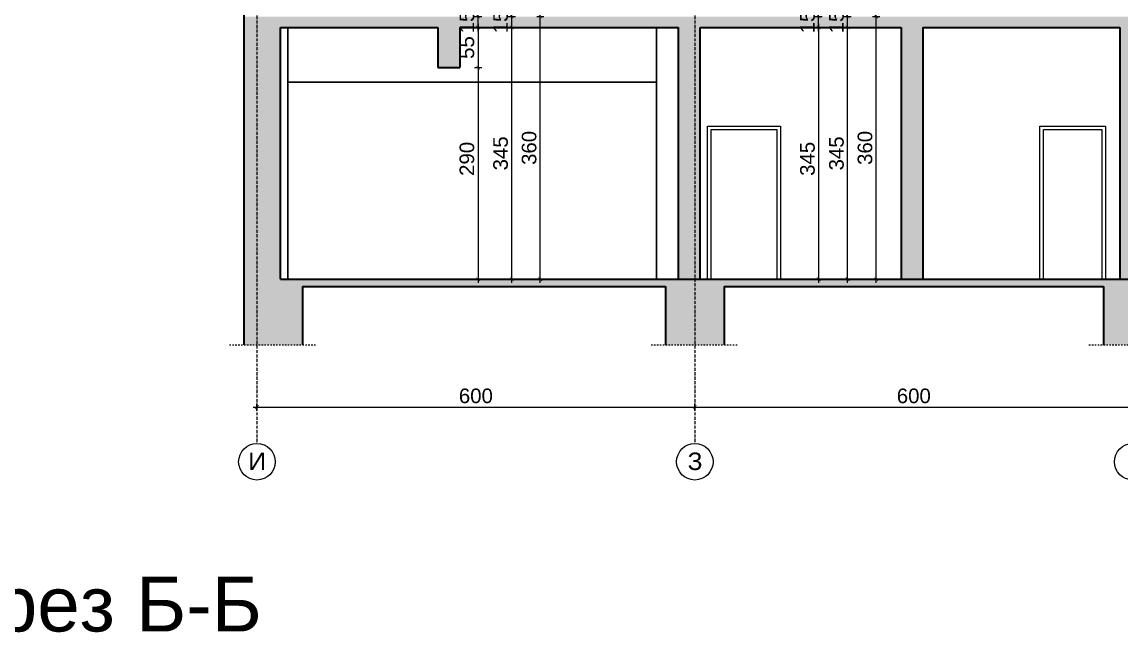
# Model space of a CAD drawing. Header units: inches. Extents: x -72385 to 39588, y -6525 to 66685.
# Drawn here: x 20788 to 22294, y 22761 to 23618 of the extents above; entities that cross this region are included whole.
import ezdxf

# ---------------------------------------------------------------- set-up
doc = ezdxf.new("R2010")
doc.units = ezdxf.units.IN
doc.header["$MEASUREMENT"] = 0
doc.linetypes.add('DashDot', pattern=[0.6, 0.4, -0.1, 0, -0.1])
doc.linetypes.add('Hidden', pattern=[0.4, 0.2, -0.2])
for name, color, linetype, lineweight in [('Надписи коти външни', 252, 'Continuous', 25), ('Надписи коти вътрешни', 252, 'Continuous', 25), ('Надписи Оси', 252, 'Continuous', 25), ('Оси', 252, 'DashDot', 25), ('Фасади Разрези дебело', 7, 'Continuous', 35), ('Фасади Разрези пунктир', 253, 'Hidden', 25), ('Фасади Разрези средно', 252, 'Continuous', 30), ('Фасади Разрези тънко', 253, 'Continuous', 25), ('Щрих стени', 254, 'Continuous', 25)]:
    doc.layers.add(name, color=color, linetype=linetype, lineweight=lineweight)
doc.styles.add('Arial Regular', font='arial.ttf')
doc.styles.get("Standard").update_dxf_attribs({"font": 'arial.ttf'})
doc.dimstyles.new('Annotative', dxfattribs={"dimscale": 0, "dimtxt": 20, "dimasz": 5, "dimexe": 5, "dimexo": 5, "dimgap": 5, "dimtad": 1, "dimdec": 0, "dimzin": 0, "dimdsep": 46, "dimtxsty": 'Standard', "dimblk": 'ARCHTICK', "dimcen": 5, "dimdle": 5, "dimadec": 0, "dimazin": 0, "dimtfac": 1, "dimtdec": 0, "dimtofl": 0, "dimtmove": 0, "dimatfit": 3, "dimldrblk": 'ARCHTICK', "dimfxl": 5, "dimfxlon": 1, "dimtolj": 1, "dimtzin": 0, "dimarcsym": 1})

# ---------------------------------------------------------------- blocks, each defined once
blk = doc.blocks.new('_ArchTick')
at = {"color": 0, "linetype": 'ByBlock', "const_width": 0.15}
blk.add_lwpolyline([(-0.5, -0.5), (0.5, 0.5)], dxfattribs=at)
blk = doc.blocks.new('*D5358')
at = {"layer": 'Defpoints', "color": 0, "ltscale": 10, "transparency": 16777216}
for p in [(21717.1, 23610.9), (21816.3, 23265.9), (21879.2, 23265.9)]:
    blk.add_point(p, dxfattribs=at)
at = {"layer": 'Надписи коти вътрешни', "color": 0, "lineweight": -2, "ltscale": 10, "transparency": 16777216}
for p, q in [((21874.2, 23610.9), (21884.2, 23610.9)), ((21879.2, 23615.9), (21879.2, 23260.9)), ((21874.2, 23265.9), (21884.2, 23265.9))]:
    blk.add_line(p, q, dxfattribs=at)
at = {"layer": 'Надписи коти вътрешни', "color": 0, "lineweight": -2, "ltscale": 10, "transparency": 16777216, "xscale": 5, "yscale": 5, "zscale": 5}
for p, rotation in [((21879.2, 23610.9), 90), ((21879.2, 23265.9), 270)]:
    blk.add_blockref('_ArchTick', p, dxfattribs=dict(at, rotation=rotation))
at = {"layer": 'Надписи коти вътрешни', "color": 0, "ltscale": 10, "transparency": 16777216, "insert": (21864, 23430.9), "char_height": 20, "attachment_point": 5, "rotation": 90}
blk.add_mtext('\\A1;345', dxfattribs=at)
blk = doc.blocks.new('*D5357')
at = {"layer": 'Defpoints', "color": 0, "ltscale": 10, "transparency": 16777216}
for p in [(21856, 23625.9), (21879.2, 23625.9), (21835, 23610.9)]:
    blk.add_point(p, dxfattribs=at)
at = {"layer": 'Надписи коти вътрешни', "color": 0, "lineweight": -2, "ltscale": 10, "transparency": 16777216}
for p, q in [((21874.2, 23625.9), (21884.2, 23625.9)), ((21879.2, 23605.9), (21879.2, 23630.9)), ((21874.2, 23610.9), (21884.2, 23610.9))]:
    blk.add_line(p, q, dxfattribs=at)
at = {"layer": 'Надписи коти вътрешни', "color": 0, "lineweight": -2, "ltscale": 10, "transparency": 16777216, "xscale": 5, "yscale": 5, "zscale": 5}
for p, rotation in [((21879.2, 23625.9), 90), ((21879.2, 23610.9), 270)]:
    blk.add_blockref('_ArchTick', p, dxfattribs=dict(at, rotation=rotation))
at = {"layer": 'Надписи коти вътрешни', "color": 0, "ltscale": 10, "transparency": 16777216, "insert": (21864, 23618.4), "char_height": 20, "attachment_point": 5, "rotation": 90}
blk.add_mtext('\\A1;15', dxfattribs=at)
blk = doc.blocks.new('*D5356')
at = {"layer": 'Defpoints', "color": 0, "ltscale": 10, "transparency": 16777216}
for p in [(21864.5, 23625.9), (21918.9, 23625.9), (21864.5, 23610.9)]:
    blk.add_point(p, dxfattribs=at)
at = {"layer": 'Надписи коти вътрешни', "color": 0, "lineweight": -2, "ltscale": 10, "transparency": 16777216}
for p, q in [((21913.9, 23625.9), (21923.9, 23625.9)), ((21918.9, 23605.9), (21918.9, 23630.9)), ((21913.9, 23610.9), (21923.9, 23610.9))]:
    blk.add_line(p, q, dxfattribs=at)
at = {"layer": 'Надписи коти вътрешни', "color": 0, "lineweight": -2, "ltscale": 10, "transparency": 16777216, "xscale": 5, "yscale": 5, "zscale": 5}
for p, rotation in [((21918.9, 23625.9), 90), ((21918.9, 23610.9), 270)]:
    blk.add_blockref('_ArchTick', p, dxfattribs=dict(at, rotation=rotation))
at = {"layer": 'Надписи коти вътрешни', "color": 0, "ltscale": 10, "transparency": 16777216, "insert": (21903.7, 23618.4), "char_height": 20, "attachment_point": 5, "rotation": 90}
blk.add_mtext('\\A1;15', dxfattribs=at)
blk = doc.blocks.new('*D5355')
at = {"layer": 'Defpoints', "color": 0, "ltscale": 10, "transparency": 16777216}
for p in [(21803.9, 23610.9), (21918.9, 23610.9), (21797.1, 23265.9)]:
    blk.add_point(p, dxfattribs=at)
at = {"layer": 'Надписи коти вътрешни', "color": 0, "lineweight": -2, "ltscale": 10, "transparency": 16777216}
for p, q in [((21913.9, 23610.9), (21923.9, 23610.9)), ((21918.9, 23260.9), (21918.9, 23615.9)), ((21913.9, 23265.9), (21923.9, 23265.9))]:
    blk.add_line(p, q, dxfattribs=at)
at = {"layer": 'Надписи коти вътрешни', "color": 0, "lineweight": -2, "ltscale": 10, "transparency": 16777216, "xscale": 5, "yscale": 5, "zscale": 5}
for p, rotation in [((21918.9, 23610.9), 90), ((21918.9, 23265.9), 270)]:
    blk.add_blockref('_ArchTick', p, dxfattribs=dict(at, rotation=rotation))
at = {"layer": 'Надписи коти вътрешни', "color": 0, "ltscale": 10, "transparency": 16777216, "insert": (21903.7, 23438.4), "char_height": 20, "attachment_point": 5, "rotation": 90}
blk.add_mtext('\\A1;345', dxfattribs=at)
blk = doc.blocks.new('*D5354')
at = {"layer": 'Defpoints', "color": 0, "ltscale": 10, "transparency": 16777216}
for p in [(21787.1, 23625.9), (21958, 23625.9), (21780.3, 23265.9)]:
    blk.add_point(p, dxfattribs=at)
at = {"layer": 'Надписи коти вътрешни', "color": 0, "lineweight": -2, "ltscale": 10, "transparency": 16777216}
for p, q in [((21953, 23625.9), (21963, 23625.9)), ((21958, 23260.9), (21958, 23630.9)), ((21953, 23265.9), (21963, 23265.9))]:
    blk.add_line(p, q, dxfattribs=at)
at = {"layer": 'Надписи коти вътрешни', "color": 0, "lineweight": -2, "ltscale": 10, "transparency": 16777216, "xscale": 5, "yscale": 5, "zscale": 5}
for p, rotation in [((21958, 23625.9), 90), ((21958, 23265.9), 270)]:
    blk.add_blockref('_ArchTick', p, dxfattribs=dict(at, rotation=rotation))
at = {"layer": 'Надписи коти вътрешни', "color": 0, "ltscale": 10, "transparency": 16777216, "insert": (21942.8, 23445.9), "char_height": 20, "attachment_point": 5, "rotation": 90}
blk.add_mtext('\\A1;360', dxfattribs=at)
blk = doc.blocks.new('*D5323')
at = {"layer": 'Defpoints', "color": 0, "ltscale": 10, "transparency": 16777216}
for p in [(21387.4, 23555.9), (21349.6, 23265.9), (21412.6, 23265.9)]:
    blk.add_point(p, dxfattribs=at)
at = {"layer": 'Надписи коти вътрешни', "color": 0, "lineweight": -2, "ltscale": 10, "transparency": 16777216}
for p, q in [((21407.6, 23555.9), (21417.6, 23555.9)), ((21412.6, 23560.9), (21412.6, 23260.9)), ((21407.6, 23265.9), (21417.6, 23265.9))]:
    blk.add_line(p, q, dxfattribs=at)
at = {"layer": 'Надписи коти вътрешни', "color": 0, "lineweight": -2, "ltscale": 10, "transparency": 16777216, "xscale": 5, "yscale": 5, "zscale": 5}
for p, rotation in [((21412.6, 23555.9), 90), ((21412.6, 23265.9), 270)]:
    blk.add_blockref('_ArchTick', p, dxfattribs=dict(at, rotation=rotation))
at = {"layer": 'Надписи коти вътрешни', "color": 0, "ltscale": 10, "transparency": 16777216, "insert": (21397.4, 23430.9), "char_height": 20, "attachment_point": 5, "rotation": 90}
blk.add_mtext('\\A1;290', dxfattribs=at)
blk = doc.blocks.new('*D5322')
at = {"layer": 'Defpoints', "color": 0, "ltscale": 10, "transparency": 16777216}
for p in [(21389.4, 23625.9), (21412.6, 23625.9), (21368.4, 23610.9)]:
    blk.add_point(p, dxfattribs=at)
at = {"layer": 'Надписи коти вътрешни', "color": 0, "lineweight": -2, "ltscale": 10, "transparency": 16777216}
for p, q in [((21407.6, 23625.9), (21417.6, 23625.9)), ((21412.6, 23605.9), (21412.6, 23630.9)), ((21407.6, 23610.9), (21417.6, 23610.9))]:
    blk.add_line(p, q, dxfattribs=at)
at = {"layer": 'Надписи коти вътрешни', "color": 0, "lineweight": -2, "ltscale": 10, "transparency": 16777216, "xscale": 5, "yscale": 5, "zscale": 5}
for p, rotation in [((21412.6, 23625.9), 90), ((21412.6, 23610.9), 270)]:
    blk.add_blockref('_ArchTick', p, dxfattribs=dict(at, rotation=rotation))
at = {"layer": 'Надписи коти вътрешни', "color": 0, "ltscale": 10, "transparency": 16777216, "insert": (21397.4, 23618.4), "char_height": 20, "attachment_point": 5, "rotation": 90}
blk.add_mtext('\\A1;15', dxfattribs=at)
blk = doc.blocks.new('*D5309')
at = {"layer": 'Defpoints', "color": 0, "ltscale": 10, "transparency": 16777216}
for p in [(21387.4, 23610.9), (21387.4, 23555.9), (21412.6, 23555.9)]:
    blk.add_point(p, dxfattribs=at)
at = {"layer": 'Надписи коти вътрешни', "color": 0, "lineweight": -2, "ltscale": 10, "transparency": 16777216}
for p, q in [((21407.6, 23610.9), (21417.6, 23610.9)), ((21412.6, 23615.9), (21412.6, 23550.9)), ((21407.6, 23555.9), (21417.6, 23555.9))]:
    blk.add_line(p, q, dxfattribs=at)
at = {"layer": 'Надписи коти вътрешни', "color": 0, "lineweight": -2, "ltscale": 10, "transparency": 16777216, "xscale": 5, "yscale": 5, "zscale": 5}
for p, rotation in [((21412.6, 23610.9), 90), ((21412.6, 23555.9), 270)]:
    blk.add_blockref('_ArchTick', p, dxfattribs=dict(at, rotation=rotation))
at = {"layer": 'Надписи коти вътрешни', "color": 0, "ltscale": 10, "transparency": 16777216, "insert": (21397.4, 23583.4), "char_height": 20, "attachment_point": 5, "rotation": 90}
blk.add_mtext('\\A1;55', dxfattribs=at)
blk = doc.blocks.new('*D5055')
at = {"layer": 'Defpoints', "color": 0, "ltscale": 10, "transparency": 16777216}
for p in [(21404.3, 23625.9), (21458.7, 23625.9), (21404.3, 23610.9)]:
    blk.add_point(p, dxfattribs=at)
at = {"layer": 'Надписи коти вътрешни', "color": 0, "lineweight": -2, "ltscale": 10, "transparency": 16777216}
for p, q in [((21453.7, 23625.9), (21463.7, 23625.9)), ((21458.7, 23605.9), (21458.7, 23630.9)), ((21453.7, 23610.9), (21463.7, 23610.9))]:
    blk.add_line(p, q, dxfattribs=at)
at = {"layer": 'Надписи коти вътрешни', "color": 0, "lineweight": -2, "ltscale": 10, "transparency": 16777216, "xscale": 5, "yscale": 5, "zscale": 5}
for p, rotation in [((21458.7, 23625.9), 90), ((21458.7, 23610.9), 270)]:
    blk.add_blockref('_ArchTick', p, dxfattribs=dict(at, rotation=rotation))
at = {"layer": 'Надписи коти вътрешни', "color": 0, "ltscale": 10, "transparency": 16777216, "insert": (21443.5, 23618.4), "char_height": 20, "attachment_point": 5, "rotation": 90}
blk.add_mtext('\\A1;15', dxfattribs=at)
blk = doc.blocks.new('*D5054')
at = {"layer": 'Defpoints', "color": 0, "ltscale": 10, "transparency": 16777216}
for p in [(21343.7, 23610.9), (21458.7, 23610.9), (21336.9, 23265.9)]:
    blk.add_point(p, dxfattribs=at)
at = {"layer": 'Надписи коти вътрешни', "color": 0, "lineweight": -2, "ltscale": 10, "transparency": 16777216}
for p, q in [((21453.7, 23610.9), (21463.7, 23610.9)), ((21458.7, 23260.9), (21458.7, 23615.9)), ((21453.7, 23265.9), (21463.7, 23265.9))]:
    blk.add_line(p, q, dxfattribs=at)
at = {"layer": 'Надписи коти вътрешни', "color": 0, "lineweight": -2, "ltscale": 10, "transparency": 16777216, "xscale": 5, "yscale": 5, "zscale": 5}
for p, rotation in [((21458.7, 23610.9), 90), ((21458.7, 23265.9), 270)]:
    blk.add_blockref('_ArchTick', p, dxfattribs=dict(at, rotation=rotation))
at = {"layer": 'Надписи коти вътрешни', "color": 0, "ltscale": 10, "transparency": 16777216, "insert": (21443.5, 23438.4), "char_height": 20, "attachment_point": 5, "rotation": 90}
blk.add_mtext('\\A1;345', dxfattribs=at)
blk = doc.blocks.new('*D5053')
at = {"layer": 'Defpoints', "color": 0, "ltscale": 10, "transparency": 16777216}
for p in [(21326.9, 23625.9), (21497.9, 23625.9), (21320.1, 23265.9)]:
    blk.add_point(p, dxfattribs=at)
at = {"layer": 'Надписи коти вътрешни', "color": 0, "lineweight": -2, "ltscale": 10, "transparency": 16777216}
for p, q in [((21492.9, 23625.9), (21502.9, 23625.9)), ((21497.9, 23260.9), (21497.9, 23630.9)), ((21492.9, 23265.9), (21502.9, 23265.9))]:
    blk.add_line(p, q, dxfattribs=at)
at = {"layer": 'Надписи коти вътрешни', "color": 0, "lineweight": -2, "ltscale": 10, "transparency": 16777216, "xscale": 5, "yscale": 5, "zscale": 5}
for p, rotation in [((21497.9, 23625.9), 90), ((21497.9, 23265.9), 270)]:
    blk.add_blockref('_ArchTick', p, dxfattribs=dict(at, rotation=rotation))
at = {"layer": 'Надписи коти вътрешни', "color": 0, "ltscale": 10, "transparency": 16777216, "insert": (21482.6, 23445.9), "char_height": 20, "attachment_point": 5, "rotation": 90}
blk.add_mtext('\\A1;360', dxfattribs=at)
blk = doc.blocks.new('*D7053')
at = {"layer": 'Defpoints', "color": 0, "ltscale": 10, "transparency": 16777216}
for p in [(22309.6, 23090.9), (21709.6, 23040.9), (22309.6, 23040.9)]:
    blk.add_point(p, dxfattribs=at)
at = {"layer": 'Надписи коти външни', "color": 0, "lineweight": -2, "ltscale": 10, "transparency": 16777216}
for p, q in [((21704.6, 23090.9), (22314.6, 23090.9)), ((21709.6, 23085.9), (21709.6, 23095.9)), ((22309.6, 23085.9), (22309.6, 23095.9))]:
    blk.add_line(p, q, dxfattribs=at)
at = {"layer": 'Надписи коти външни', "color": 0, "lineweight": -2, "ltscale": 10, "transparency": 16777216, "xscale": 5, "yscale": 5, "zscale": 5, "rotation": 180}
blk.add_blockref('_ArchTick', (21709.6, 23090.9), dxfattribs=at)
at = {"layer": 'Надписи коти външни', "color": 0, "lineweight": -2, "ltscale": 10, "transparency": 16777216, "xscale": 5, "yscale": 5, "zscale": 5}
blk.add_blockref('_ArchTick', (22309.6, 23090.9), dxfattribs=at)
at = {"layer": 'Надписи коти външни', "color": 0, "ltscale": 10, "transparency": 16777216, "insert": (22009.6, 23106.1), "char_height": 20, "attachment_point": 5}
blk.add_mtext('\\A1;600', dxfattribs=at)
blk = doc.blocks.new('*D7054')
at = {"layer": 'Defpoints', "color": 0, "ltscale": 10, "transparency": 16777216}
for p in [(21709.6, 23090.9), (21109.6, 23040.9), (21709.6, 23040.9)]:
    blk.add_point(p, dxfattribs=at)
at = {"layer": 'Надписи коти външни', "color": 0, "lineweight": -2, "ltscale": 10, "transparency": 16777216}
for p, q in [((21104.6, 23090.9), (21714.6, 23090.9)), ((21109.6, 23085.9), (21109.6, 23095.9)), ((21709.6, 23085.9), (21709.6, 23095.9))]:
    blk.add_line(p, q, dxfattribs=at)
at = {"layer": 'Надписи коти външни', "color": 0, "lineweight": -2, "ltscale": 10, "transparency": 16777216, "xscale": 5, "yscale": 5, "zscale": 5, "rotation": 180}
blk.add_blockref('_ArchTick', (21109.6, 23090.9), dxfattribs=at)
at = {"layer": 'Надписи коти външни', "color": 0, "lineweight": -2, "ltscale": 10, "transparency": 16777216, "xscale": 5, "yscale": 5, "zscale": 5}
blk.add_blockref('_ArchTick', (21709.6, 23090.9), dxfattribs=at)
at = {"layer": 'Надписи коти външни', "color": 0, "ltscale": 10, "transparency": 16777216, "insert": (21409.6, 23106.1), "char_height": 20, "attachment_point": 5}
blk.add_mtext('\\A1;600', dxfattribs=at)

msp = doc.modelspace()

# ---------------------------------------------------------------- hatches: boundary and pattern name
at = {"layer": 'Щрих стени', "ltscale": 10}
h = msp.add_hatch(color=256, dxfattribs=at)
h.dxf.hatch_style = 1
h.paths.add_polyline_path([(23181.6, 23583.9), (23149.6, 23583.9), (23149.6, 23597.9), (23117.6, 23597.9), (23117.6, 23611.9), (23085.6, 23611.9), (23085.6, 23625.9), (21092, 23625.9), (21092, 23175.9), (21172, 23175.9), (21172, 23255.9), (21669.6, 23255.9), (21669.6, 23175.9), (21749.6, 23175.9), (21749.6, 23255.9), (22269.6, 23255.9), (22269.6, 23175.9), (22349.6, 23175.9), (22349.6, 23255.9), (22847.2, 23255.9), (22847.2, 23175.9), (22927.2, 23175.9), (22927.2, 23500.9), (23210.7, 23500.9), (23210.7, 23420.9), (23290.7, 23420.9), (23290.7, 23500.9), (23858.7, 23500.9), (23858.7, 23420.9), (23938.7, 23420.9), (23938.7, 23500.9), (24229.6, 23500.9), (24229.6, 23420.9), (24309.6, 23420.9), (24309.6, 23500.9), (24885.7, 23500.9), (24885.7, 23420.9), (24965.7, 23420.9), (24965.7, 23500.9), (25155.7, 23500.9), (25155.7, 23420.9), (25235.7, 23420.9), (25235.7, 23510.9), (24289.6, 23510.9), (24289.6, 23530.9), (24259.6, 23530.9), (24259.6, 23550.9), (23245.6, 23550.9), (23245.6, 23555.9), (23213.6, 23555.9), (23213.6, 23569.9), (23181.6, 23569.9)])
h.paths.add_polyline_path([(22877.2, 23265.9), (21142, 23265.9), (21142, 23610.9), (21357.4, 23610.9), (21357.4, 23555.9), (21387.4, 23555.9), (21387.4, 23610.9), (21687.1, 23610.9), (21687.1, 23265.9), (21717.1, 23265.9), (21717.1, 23610.9), (21992.1, 23610.9), (21992.1, 23265.9), (22022.1, 23265.9), (22022.1, 23610.9), (22292.1, 23610.9), (22292.1, 23265.9), (22322.1, 23265.9), (22322.1, 23610.9), (22584.4, 23610.9), (22584.4, 23265.9), (22614.4, 23265.9), (22614.4, 23610.9), (22877.2, 23610.9)], flags=16)

# ---------------------------------------------------------------- linework, layer by layer
at = {"layer": 'Надписи Оси', "ltscale": 50}
for centre in [(21109.6, 23015.9), (21709.6, 23015.9), (22309.6, 23015.9)]:
    msp.add_circle(centre, 25, dxfattribs=at)
at = {"layer": 'Оси', "ltscale": 10}
for p, q in [((21109.6, 26090.9), (21109.6, 23040.9)), ((21709.6, 26090.9), (21709.6, 23040.9))]:
    msp.add_line(p, q, dxfattribs=at)
at = {"layer": 'Фасади Разрези дебело', "ltscale": 10}
for p, q in [((21092, 23175.9), (21092, 25840.9)), ((21142, 23265.9), (21142, 23610.9)), ((21357.4, 23610.9), (21357.4, 23555.9)), ((21387.4, 23610.9), (21387.4, 23555.9)), ((21687.1, 23265.9), (21687.1, 23610.9)), ((21717.1, 23265.9), (21717.1, 23610.9)), ((21992.1, 23610.9), (21992.1, 23265.9)), ((22022.1, 23610.9), (22022.1, 23265.9)), ((22292.1, 23610.9), (22292.1, 23265.9)), ((21172, 23255.9), (21172, 23175.9)), ((21669.6, 23255.9), (21669.6, 23175.9)), ((21749.6, 23255.9), (21749.6, 23175.9)), ((22269.6, 23255.9), (22269.6, 23175.9))]:
    msp.add_line(p, q, dxfattribs=at)
at = {"layer": 'Фасади Разрези дебело', "ltscale": 10, "extrusion": (1.2091e-15, 1, -2.22045e-16)}
for p, q in [((21142, 23610.9), (21357.4, 23610.9)), ((21387.4, 23610.9), (21687.1, 23610.9)), ((21717.1, 23610.9), (21992.1, 23610.9)), ((22022.1, 23610.9), (22292.1, 23610.9)), ((21357.4, 23555.9), (21387.4, 23555.9)), ((21142, 23265.9), (22877.2, 23265.9)), ((21172, 23255.9), (21669.6, 23255.9)), ((21749.6, 23255.9), (22269.6, 23255.9))]:
    msp.add_line(p, q, dxfattribs=at)
at = {"layer": 'Фасади Разрези пунктир', "ltscale": 10, "extrusion": (1.2091e-15, 1, -2.22045e-16)}
for p, q in [((21072, 23175.9), (21192, 23175.9)), ((21649.6, 23175.9), (21769.6, 23175.9)), ((22249.6, 23175.9), (22369.6, 23175.9))]:
    msp.add_line(p, q, dxfattribs=at)
at = {"layer": 'Фасади Разрези средно', "ltscale": 10}
for p, q in [((21152, 23265.9), (21152, 23610.9)), ((21657.1, 23265.9), (21657.1, 23610.9))]:
    msp.add_line(p, q, dxfattribs=at)
at = {"layer": 'Фасади Разрези средно', "ltscale": 10, "extrusion": (1.2091e-15, 1, -2.22045e-16)}
msp.add_line((21152, 23535.9), (21657.1, 23535.9), dxfattribs=at)
at = {"layer": 'Фасади Разрези тънко', "ltscale": 10}
for p, q in [((21727.1, 23265.9), (21727.1, 23475.9)), ((21727.1, 23475.9), (21827.1, 23475.9)), ((21827.1, 23475.9), (21827.1, 23265.9)), ((22182.1, 23265.9), (22182.1, 23475.9)), ((22182.1, 23475.9), (22272.1, 23475.9)), ((22272.1, 23475.9), (22272.1, 23265.9)), ((21732.1, 23265.9), (21732.1, 23470.9)), ((21732.1, 23470.9), (21822.1, 23470.9)), ((21822.1, 23470.9), (21822.1, 23265.9)), ((22187.1, 23265.9), (22187.1, 23470.9)), ((22187.1, 23470.9), (22267.1, 23470.9)), ((22267.1, 23470.9), (22267.1, 23265.9))]:
    msp.add_line(p, q, dxfattribs=at)

# ---------------------------------------------------------------- texts
at = {"ltscale": 10, "insert": (21182.4, 22858.4), "char_height": 75, "width": 1216.339, "attachment_point": 2, "style": 'Arial Regular'}
msp.add_mtext('\\pxql;Разрез Б-Б', dxfattribs=at)
at = {"layer": 'Надписи Оси', "ltscale": 100, "char_height": 24, "width": 27.213, "attachment_point": 1, "style": 'Arial Regular'}
for s, insert in [('\\pxqc;И', (21096.3, 23028.6)), ('\\pxqc;З', (21696.3, 23028.6))]:
    msp.add_mtext(s, dxfattribs=dict(at, insert=insert))

# ---------------------------------------------------------------- dimensions: what is measured, and where the dimension line sits
at = {"layer": 'Надписи коти външни', "ltscale": 10}
for base, p1, p2, picture, middle in [((21709.6, 23090.9), (21109.6, 23040.9), (21709.6, 23040.9), '*D7054', (21409.6, 23106.1)), ((22309.6, 23090.9), (21709.6, 23040.9), (22309.6, 23040.9), '*D7053', (22009.6, 23106.1))]:
    dim = msp.add_linear_dim(base=base, p1=p1, p2=p2, dimstyle='Annotative', override={"dimscale": 0, "dimtix": 0, "dimtofl": 0, "dimtmove": 0, "dimatfit": 3}, dxfattribs=at)
    dim.commit()
    dim.dimension.update_dxf_attribs({"geometry": picture, "text_midpoint": middle})
at = {"layer": 'Надписи коти вътрешни', "ltscale": 10}
for base, p1, p2, picture, middle in [((21497.9, 23625.9), (21320.1, 23265.9), (21326.9, 23625.9), '*D5053', (21482.6, 23445.9)), ((21958, 23625.9), (21780.3, 23265.9), (21787.1, 23625.9), '*D5354', (21942.8, 23445.9)), ((21458.7, 23610.9), (21336.9, 23265.9), (21343.7, 23610.9), '*D5054', (21443.5, 23438.4)), ((21412.6, 23555.9), (21387.4, 23610.9), (21387.4, 23555.9), '*D5309', (21397.4, 23583.4)), ((21918.9, 23610.9), (21797.1, 23265.9), (21803.9, 23610.9), '*D5355', (21903.7, 23438.4))]:
    dim = msp.add_linear_dim(base=base, p1=p1, p2=p2, angle=90, dimstyle='Annotative', override={"dimscale": 0, "dimtix": 0, "dimtofl": 0, "dimtmove": 0, "dimatfit": 3}, dxfattribs=at)
    dim.commit()
    dim.dimension.update_dxf_attribs({"geometry": picture, "text_midpoint": middle})
for base, p1, p2, picture, middle in [((21412.6, 23625.9), (21368.4, 23610.9), (21389.4, 23625.9), '*D5322', (21412.6, 23618.4)), ((21458.7, 23625.9), (21404.3, 23610.9), (21404.3, 23625.9), '*D5055', (21458.7, 23618.4)), ((21879.2, 23625.9), (21835, 23610.9), (21856, 23625.9), '*D5357', (21879.2, 23618.4)), ((21918.9, 23625.9), (21864.5, 23610.9), (21864.5, 23625.9), '*D5356', (21918.9, 23618.4)), ((21879.2, 23265.9), (21717.1, 23610.9), (21816.3, 23265.9), '*D5358', (21879.2, 23430.9)), ((21412.6, 23265.9), (21387.4, 23555.9), (21349.6, 23265.9), '*D5323', (21412.6, 23430.9))]:
    dim = msp.add_linear_dim(base=base, p1=p1, p2=p2, angle=90, dimstyle='Annotative', override={"dimscale": 0, "dimtix": 0, "dimtofl": 0, "dimtmove": 0, "dimatfit": 3}, dxfattribs=at)
    dim.commit()
    dim.dimension.update_dxf_attribs({"geometry": picture, "text_midpoint": middle, "dimtype": 128})

doc.saveas('drawing.dxf')
